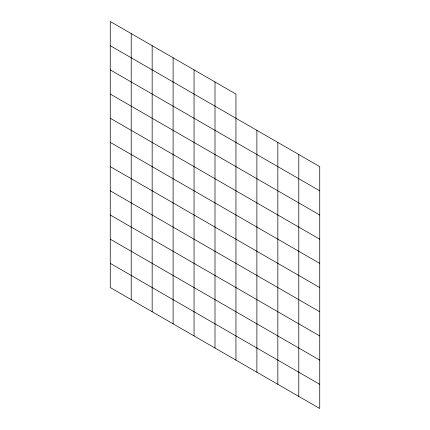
<?xml version="1.0" encoding="UTF-8"?>
<svg xmlns="http://www.w3.org/2000/svg" width="430" height="430" viewBox="0 0 430 430"><rect width="100%" height="100%" fill="white"/><g stroke="black" fill="none" stroke-linecap="round" stroke-linejoin="round"><path stroke-width="0.64" d="M110.263 45.688L319.737 166.625L319.737 408.5L110.263 287.562L110.263 21.5L235.946 94.062L235.946 360.125M110.263 69.875L319.737 190.812M110.263 94.062L319.737 215M110.263 118.25L319.737 239.188M110.263 142.438L319.737 263.375M110.263 166.625L319.737 287.562M110.263 190.812L319.737 311.75M110.263 215L319.737 335.938M110.263 239.188L319.737 360.125M110.263 263.375L319.737 384.312M298.786 154.531L298.786 396.406M277.839 142.438L277.839 384.312M256.893 130.344L256.893 372.219M215 81.969L215 348.031M194.054 69.875L194.054 335.938M173.107 57.781L173.107 323.844M152.161 45.688L152.161 311.75M131.214 33.594L131.214 299.656"/></g></svg>
